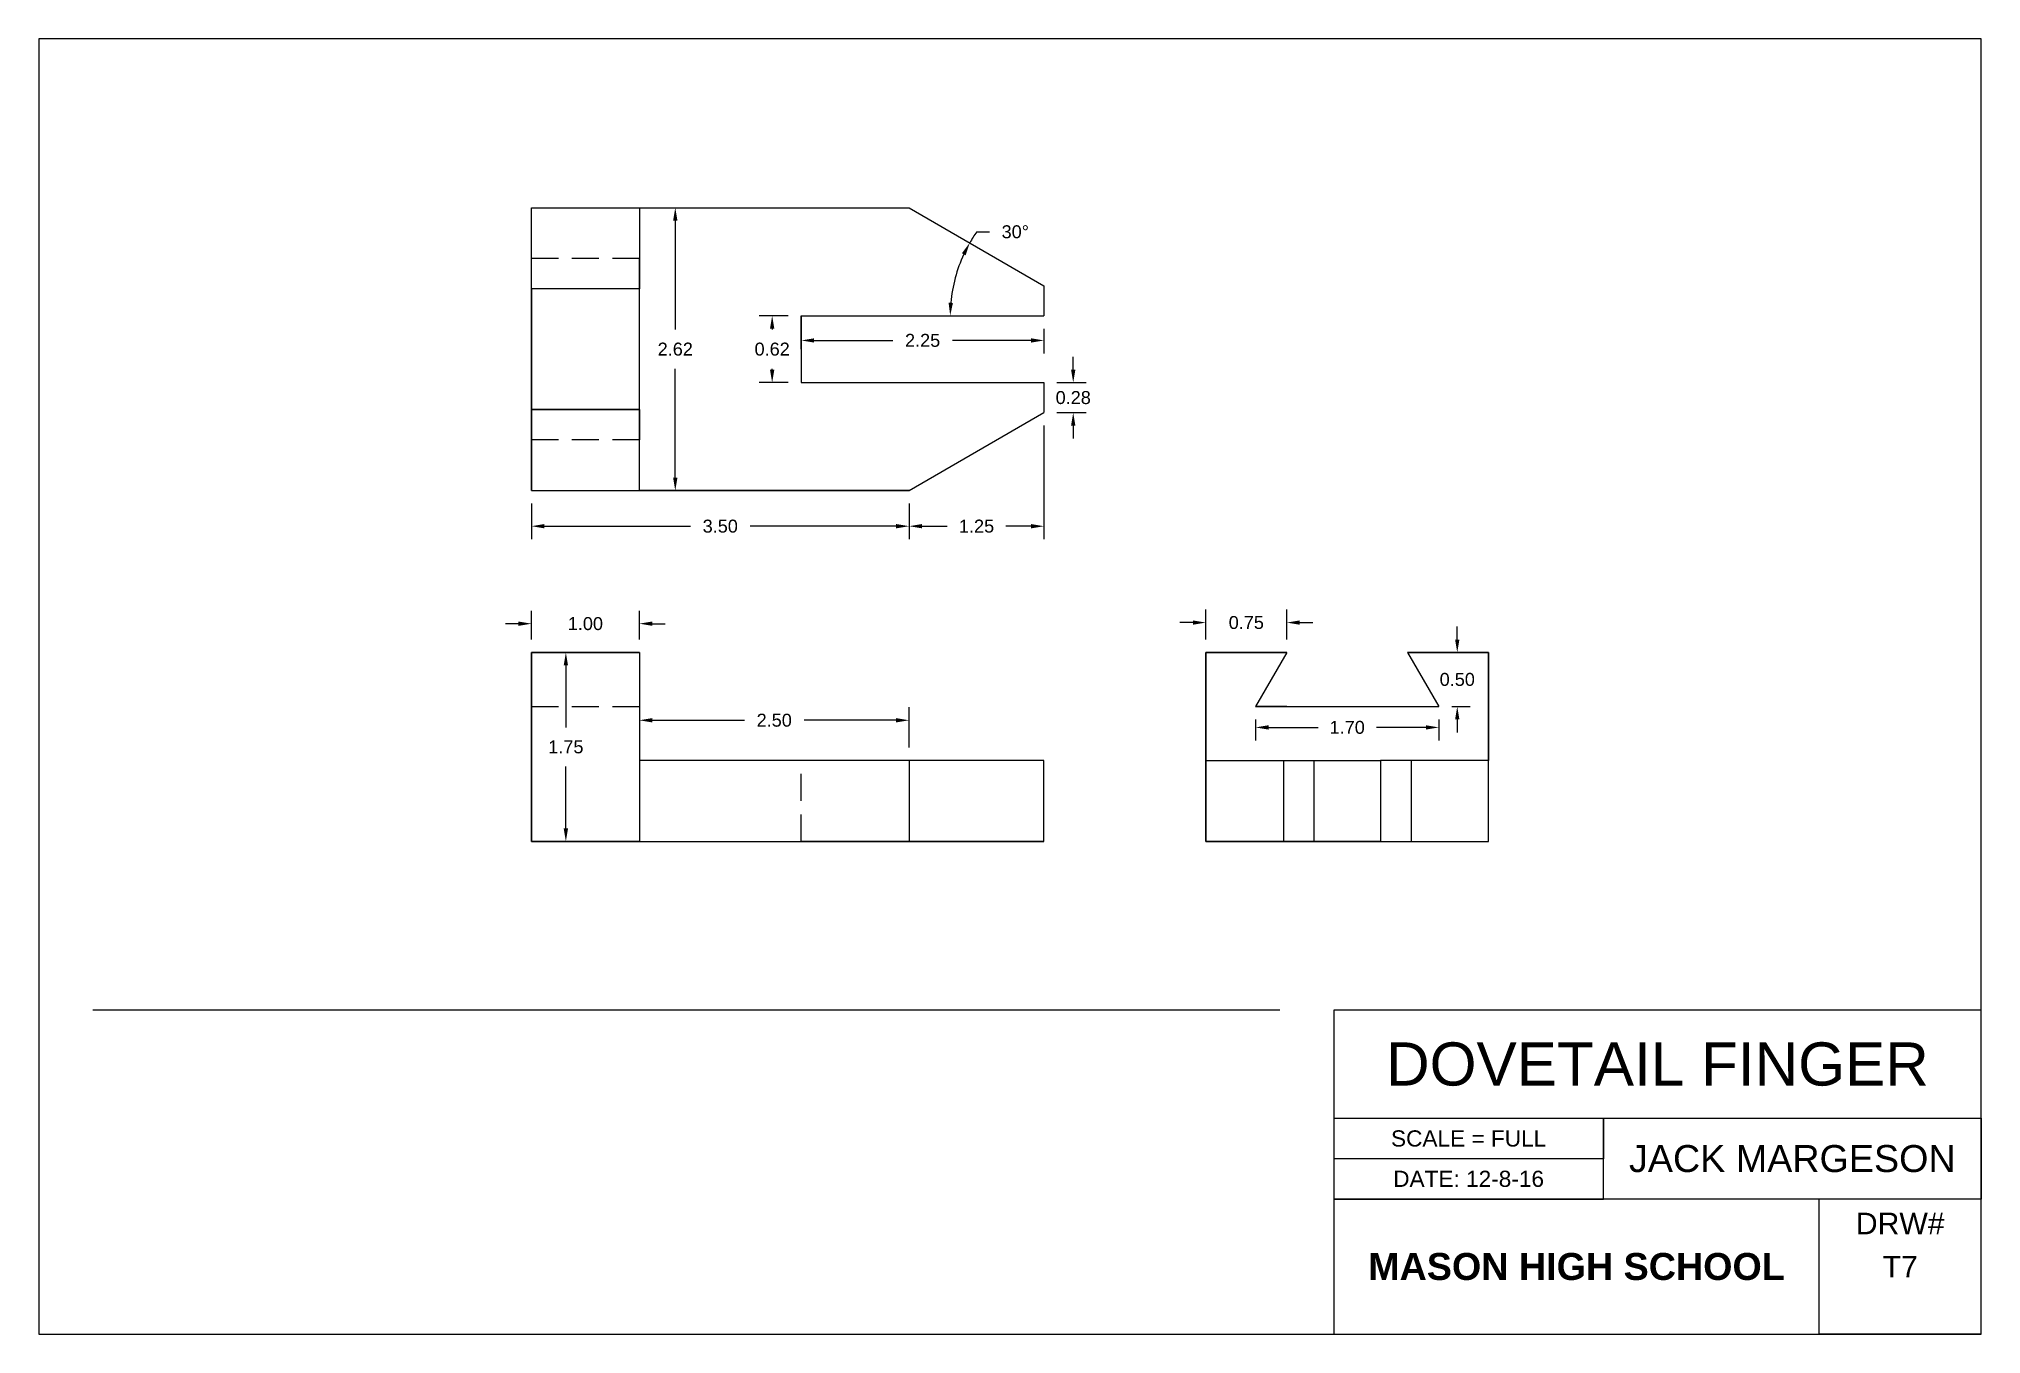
# Model space of a CAD drawing. Header units: inches. Extents: x 0 to 18, y 0 to 12.
import ezdxf

# ---------------------------------------------------------------- set-up
doc = ezdxf.new("R2010")
doc.units = ezdxf.units.IN
doc.header["$MEASUREMENT"] = 0
doc.linetypes.add('HIDDEN', pattern=[0.375, 0.25, -0.125])
doc.layers.add('dims', color=3, linetype='Continuous')
doc.styles.get("Standard").update_dxf_attribs({"font": 'arial.ttf'})
doc.dimstyles.get("Standard").update_dxf_attribs({"dimtxt": 0.12, "dimasz": 0.12, "dimexe": 0.12, "dimexo": 0.12, "dimgap": 0.12, "dimtad": 0, "dimtih": 1, "dimtoh": 1, "dimrnd": 0.005, "dimzin": 0, "dimdsep": 46, "dimtxsty": 'Standard', "dimcen": -0.09, "dimadec": 0, "dimazin": 0, "dimtfac": 1, "dimtofl": 0, "dimtmove": 0, "dimatfit": 3, "dimfxl": 1, "dimtolj": 1, "dimtzin": 0, "dimarcsym": 0})

# ---------------------------------------------------------------- blocks, each defined once
blk = doc.blocks.new('*D2')
at = {"color": 0, "lineweight": -2, "transparency": 16777216}
for p, q in [((4.565, 7.695), (4.565, 7.365)), ((8.065, 7.695), (8.065, 7.365)), ((4.685, 7.485), (6.039, 7.485)), ((7.945, 7.485), (6.591, 7.485))]:
    blk.add_line(p, q, dxfattribs=at)
at = {"color": 0, "transparency": 16777216}
for points in [[(4.685, 7.505), (4.685, 7.465), (4.565, 7.485)], [(7.945, 7.505), (7.945, 7.465), (8.065, 7.485)]]:
    blk.add_solid(points, dxfattribs=at)
at = {"layer": 'Defpoints', "color": 0, "transparency": 16777216}
for p in [(4.565, 7.815), (8.065, 7.815), (8.065, 7.485)]:
    blk.add_point(p, dxfattribs=at)
at = {"color": 0, "transparency": 16777216, "insert": (6.315, 7.485), "char_height": 0.12, "attachment_point": 5}
blk.add_mtext('\\A1;3.50', dxfattribs=at)
blk = doc.blocks.new('*D3')
at = {"color": 0, "lineweight": -2, "transparency": 16777216}
for p, q in [((9.315, 8.417), (9.315, 7.365)), ((8.065, 7.695), (8.065, 7.365)), ((8.185, 7.485), (8.419, 7.485)), ((9.195, 7.485), (8.961, 7.485))]:
    blk.add_line(p, q, dxfattribs=at)
at = {"color": 0, "transparency": 16777216}
for points in [[(8.185, 7.505), (8.185, 7.465), (8.065, 7.485)], [(9.195, 7.505), (9.195, 7.465), (9.315, 7.485)]]:
    blk.add_solid(points, dxfattribs=at)
at = {"layer": 'Defpoints', "color": 0, "transparency": 16777216}
for p in [(9.315, 8.537), (8.065, 7.815), (8.065, 7.485)]:
    blk.add_point(p, dxfattribs=at)
at = {"color": 0, "transparency": 16777216, "insert": (8.69, 7.485), "char_height": 0.12, "attachment_point": 5}
blk.add_mtext('\\A1;1.25', dxfattribs=at)
blk = doc.blocks.new('*D4')
at = {"color": 0, "lineweight": -2, "transparency": 16777216}
for p, q in [((6.945, 9.435), (6.676, 9.435)), ((6.796, 9.315), (6.796, 9.306)), ((6.796, 8.935), (6.796, 8.944)), ((6.945, 8.815), (6.676, 8.815))]:
    blk.add_line(p, q, dxfattribs=at)
at = {"color": 0, "transparency": 16777216}
for points in [[(6.776, 9.315), (6.816, 9.315), (6.796, 9.435)], [(6.776, 8.935), (6.816, 8.935), (6.796, 8.815)]]:
    blk.add_solid(points, dxfattribs=at)
at = {"layer": 'Defpoints', "color": 0, "transparency": 16777216}
for p in [(7.065, 9.435), (6.796, 8.815), (7.065, 8.815)]:
    blk.add_point(p, dxfattribs=at)
at = {"color": 0, "transparency": 16777216, "insert": (6.796, 9.125), "char_height": 0.12, "attachment_point": 5}
blk.add_mtext('\\A1;0.62', dxfattribs=at)
blk = doc.blocks.new('*D7')
at = {"color": 0, "lineweight": -2, "transparency": 16777216}
for p, q in [((10.815, 6.435), (10.815, 6.712)), ((11.565, 6.435), (11.565, 6.712)), ((10.695, 6.592), (10.575, 6.592)), ((11.685, 6.592), (11.805, 6.592))]:
    blk.add_line(p, q, dxfattribs=at)
at = {"color": 0, "transparency": 16777216}
for points in [[(10.695, 6.612), (10.695, 6.572), (10.815, 6.592)], [(11.685, 6.612), (11.685, 6.572), (11.565, 6.592)]]:
    blk.add_solid(points, dxfattribs=at)
at = {"layer": 'Defpoints', "color": 0, "transparency": 16777216}
for p in [(11.565, 6.592), (10.815, 6.315), (11.565, 6.315)]:
    blk.add_point(p, dxfattribs=at)
at = {"color": 0, "transparency": 16777216, "insert": (11.19, 6.592), "char_height": 0.12, "attachment_point": 5}
blk.add_mtext('\\A1;0.75', dxfattribs=at)
blk = doc.blocks.new('*D9')
at = {"color": 0, "lineweight": -2, "transparency": 16777216}
for p, q in [((9.586, 8.935), (9.586, 9.055)), ((9.435, 8.815), (9.706, 8.815)), ((9.435, 8.537), (9.706, 8.537)), ((9.586, 8.417), (9.586, 8.297))]:
    blk.add_line(p, q, dxfattribs=at)
at = {"color": 0, "transparency": 16777216}
for points in [[(9.566, 8.935), (9.606, 8.935), (9.586, 8.815)], [(9.566, 8.417), (9.606, 8.417), (9.586, 8.537)]]:
    blk.add_solid(points, dxfattribs=at)
at = {"layer": 'Defpoints', "color": 0, "transparency": 16777216}
for p in [(9.315, 8.815), (9.315, 8.537), (9.586, 8.537)]:
    blk.add_point(p, dxfattribs=at)
at = {"color": 0, "transparency": 16777216, "insert": (9.586, 8.676), "char_height": 0.12, "attachment_point": 5}
blk.add_mtext('\\A1;0.28', dxfattribs=at)
blk = doc.blocks.new('*D10')
at = {"color": 0, "lineweight": -2, "transparency": 16777216}
for p, q in [((11.276, 5.695), (11.276, 5.501)), ((11.396, 5.621), (11.855, 5.621)), ((12.854, 5.621), (12.395, 5.621)), ((12.974, 5.695), (12.974, 5.501))]:
    blk.add_line(p, q, dxfattribs=at)
at = {"color": 0, "transparency": 16777216}
for points in [[(11.396, 5.641), (11.396, 5.601), (11.276, 5.621)], [(12.854, 5.641), (12.854, 5.601), (12.974, 5.621)]]:
    blk.add_solid(points, dxfattribs=at)
at = {"layer": 'Defpoints', "color": 0, "transparency": 16777216}
for p in [(11.276, 5.815), (12.974, 5.815), (12.974, 5.621)]:
    blk.add_point(p, dxfattribs=at)
at = {"color": 0, "transparency": 16777216, "insert": (12.125, 5.621), "char_height": 0.12, "attachment_point": 5}
blk.add_mtext('\\A1;1.70', dxfattribs=at)
blk = doc.blocks.new('*D12')
at = {"color": 0, "lineweight": -2, "transparency": 16777216}
for p, q in [((4.565, 6.435), (4.565, 6.702)), ((5.565, 6.435), (5.565, 6.702)), ((4.445, 6.582), (4.325, 6.582)), ((5.685, 6.582), (5.805, 6.582))]:
    blk.add_line(p, q, dxfattribs=at)
at = {"color": 0, "transparency": 16777216}
for points in [[(4.445, 6.602), (4.445, 6.562), (4.565, 6.582)], [(5.685, 6.602), (5.685, 6.562), (5.565, 6.582)]]:
    blk.add_solid(points, dxfattribs=at)
at = {"layer": 'Defpoints', "color": 0, "transparency": 16777216}
for p in [(5.565, 6.582), (4.565, 6.315), (5.565, 6.315)]:
    blk.add_point(p, dxfattribs=at)
at = {"color": 0, "transparency": 16777216, "insert": (5.065, 6.582), "char_height": 0.12, "attachment_point": 5}
blk.add_mtext('\\A1;1.00', dxfattribs=at)
blk = doc.blocks.new('*D16')
at = {"color": 0, "lineweight": -2, "transparency": 16777216}
blk.add_line((8.691, 10.212), (8.811, 10.212), dxfattribs=at)
for start, end in [(144.9105, 150), (155.0895, 174.9105)]:
    blk.add_arc((9.797, 9.435), 1.351, start, end, dxfattribs=at)
at = {"color": 0, "transparency": 16777216}
for points in [[(8.554, 10.013), (8.589, 9.995), (8.627, 10.111)], [(8.471, 9.554), (8.431, 9.556), (8.446, 9.435)]]:
    blk.add_solid(points, dxfattribs=at)
at = {"layer": 'Defpoints', "color": 0, "transparency": 16777216}
for p in [(8.065, 10.435), (8.466, 9.67), (9.315, 9.713), (7.065, 9.435), (9.315, 9.435)]:
    blk.add_point(p, dxfattribs=at)
at = {"color": 0, "transparency": 16777216, "insert": (9.049, 10.212), "char_height": 0.12, "attachment_point": 5}
blk.add_mtext('\\A1;30°', dxfattribs=at)

msp = doc.modelspace()

# ---------------------------------------------------------------- linework, layer by layer
for p, q in [((18, 12), (0, 12)), ((0, 12), (0, 0)), ((18, 12), (0, 12)), ((0, 12), (0, 0)), ((18, 0), (18, 12)), ((18, 0), (18, 12)), ((4.565, 7.815), (4.565, 10.435)), ((4.565, 10.435), (8.065, 10.435)), ((4.565, 10.435), (5.565, 10.435)), ((4.565, 9.685), (4.565, 10.435)), ((5.565, 10.435), (5.565, 9.685)), ((5.565, 10.435), (8.065, 10.435)), ((8.065, 10.435), (9.315, 9.713)), ((5.565, 9.685), (5.565, 9.965)), ((5.565, 9.685), (4.565, 9.685)), ((4.565, 9.685), (4.565, 8.565)), ((5.565, 8.565), (5.565, 9.685)), ((9.315, 9.713), (9.315, 9.435)), ((7.065, 9.125), (7.065, 9.435)), ((7.065, 9.435), (7.065, 8.815)), ((7.065, 9.435), (9.315, 9.435)), ((7.065, 8.815), (9.315, 8.815)), ((9.315, 8.815), (9.315, 8.537)), ((5.565, 8.565), (4.565, 8.565)), ((4.565, 8.565), (4.565, 7.815)), ((4.565, 8.565), (5.565, 8.565)), ((5.565, 7.815), (5.565, 8.565)), ((5.565, 8.565), (5.565, 8.285)), ((8.065, 7.815), (9.315, 8.537)), ((4.565, 7.815), (8.065, 7.815)), ((4.565, 7.815), (5.565, 7.815)), ((8.065, 7.815), (5.565, 7.815)), ((5.565, 6.315), (4.565, 6.315)), ((4.565, 6.315), (4.565, 4.565)), ((4.565, 4.565), (4.565, 6.315)), ((4.565, 6.315), (5.565, 6.315)), ((4.565, 6.315), (4.565, 5.815)), ((5.565, 6.315), (5.565, 4.565)), ((10.815, 6.315), (10.815, 4.565)), ((10.815, 5.315), (10.815, 6.315)), ((10.815, 6.315), (11.565, 6.315)), ((11.565, 6.315), (10.815, 6.315)), ((11.565, 6.315), (11.276, 5.815)), ((13.435, 6.315), (12.685, 6.315)), ((12.685, 6.315), (13.435, 6.315)), ((12.685, 6.315), (12.974, 5.815)), ((13.435, 4.565), (13.435, 6.315)), ((13.435, 6.315), (13.435, 5.315)), ((11.565, 5.815), (11.276, 5.815)), ((11.276, 5.815), (12.974, 5.815)), ((11.565, 5.815), (12.685, 5.815)), ((8.065, 5.315), (5.565, 5.315)), ((9.315, 5.315), (8.065, 5.315)), ((8.065, 5.315), (8.065, 4.565)), ((9.315, 4.565), (9.315, 5.315)), ((9.315, 4.565), (9.315, 5.315)), ((10.815, 4.565), (10.815, 5.315)), ((10.815, 5.315), (11.815, 5.315)), ((11.537, 4.565), (11.537, 5.315)), ((11.815, 5.315), (11.815, 4.565)), ((11.815, 5.315), (12.435, 5.315)), ((13.435, 5.315), (12.435, 5.315)), ((12.435, 5.315), (12.435, 4.565)), ((12.435, 5.315), (12.435, 4.565)), ((12.722, 4.565), (12.722, 5.315)), ((13.435, 4.565), (13.435, 5.315)), ((4.565, 4.565), (9.315, 4.565)), ((5.565, 4.565), (4.565, 4.565)), ((5.565, 4.565), (8.065, 4.565)), ((9.315, 4.565), (7.065, 4.565)), ((8.065, 4.565), (9.315, 4.565)), ((10.815, 4.565), (13.435, 4.565)), ((11.815, 4.565), (10.815, 4.565)), ((11.815, 4.565), (11.537, 4.565)), ((12.435, 4.565), (11.815, 4.565)), ((12.435, 4.565), (13.435, 4.565)), ((12.435, 4.565), (12.722, 4.565)), ((11.5, 3), (0.5, 3)), ((18, 3), (12, 3)), ((12, 3), (12, 0)), ((12, 3), (12, 2)), ((18, 0), (18, 3)), ((12, 2), (18, 2)), ((14.5, 1.25), (14.5, 2)), ((14.5, 2), (14.5, 1.625)), ((18, 2), (18, 1.25)), ((14.5, 1.625), (12, 1.625)), ((18, 1.25), (12, 1.25)), ((12, 1.25), (14.5, 1.25)), ((16.5, 0), (16.5, 1.25)), ((0, 0), (18, 0)), ((0, 0), (18, 0)), ((18, 0), (16.5, 0)), ((18, 0), (16.5, 0))]:
    msp.add_line(p, q)
at = {"color": 3}
for p, q in [((5.898, 10.315), (5.898, 9.306)), ((7.185, 9.206), (7.913, 9.206)), ((9.195, 9.206), (8.467, 9.206)), ((9.315, 9.315), (9.315, 9.086)), ((5.898, 7.935), (5.898, 8.944)), ((13.145, 6.435), (13.145, 6.555)), ((4.884, 6.195), (4.884, 5.621)), ((8.065, 5.435), (8.065, 5.807)), ((13.094, 5.815), (13.265, 5.815)), ((5.685, 5.687), (6.538, 5.687)), ((7.945, 5.687), (7.092, 5.687)), ((13.145, 5.695), (13.145, 5.575)), ((4.884, 4.685), (4.884, 5.259))]:
    msp.add_line(p, q, dxfattribs=at)
at = {"color": 18, "linetype": 'HIDDEN', "true_color": 0x000000}
for p, q in [((5.565, 9.965), (4.565, 9.965)), ((5.565, 8.285), (4.565, 8.285)), ((4.565, 5.815), (5.565, 5.815)), ((7.065, 4.565), (7.065, 5.315))]:
    msp.add_line(p, q, dxfattribs=at)
at = {"color": 3}
for points in [[(5.878, 10.315), (5.918, 10.315), (5.898, 10.435)], [(7.185, 9.226), (7.185, 9.186), (7.065, 9.206)], [(9.195, 9.226), (9.195, 9.186), (9.315, 9.206)], [(5.878, 7.935), (5.918, 7.935), (5.898, 7.815)], [(4.864, 6.195), (4.904, 6.195), (4.884, 6.315)], [(13.125, 6.435), (13.165, 6.435), (13.145, 6.315)], [(13.125, 5.695), (13.165, 5.695), (13.145, 5.815)], [(5.685, 5.707), (5.685, 5.667), (5.565, 5.687)], [(7.945, 5.707), (7.945, 5.667), (8.065, 5.687)], [(4.864, 4.685), (4.904, 4.685), (4.884, 4.565)]]:
    msp.add_solid(points, dxfattribs=at)

# ---------------------------------------------------------------- texts
at = {"color": 3, "char_height": 0.12, "attachment_point": 5}
for s, insert in [('\\A1;2.62', (5.898, 9.125)), ('\\A1;2.25', (8.19, 9.206)), ('\\A1;0.50', (13.145, 6.065)), ('\\A1;2.50', (6.815, 5.687)), ('\\A1;1.75', (4.884, 5.44))]:
    msp.add_mtext(s, dxfattribs=dict(at, insert=insert))
for s, width, insert, char_height, attachment_point in [('DOVETAIL FINGER', 6, (15, 2.5), 0.4, 5), ('SCALE = FULL', 2.5, (13.25, 1.812), 0.15, 5), ('DATE: 12-8-16', 2.5, (13.25, 1.438), 0.15, 5), ('DRW#', 1.5, (17.25, 1.125), 0.2, 2), ('{\\fArial|b1|i0|c0|p34;MASON HIGH SCHOOL}', 4.5, (14.25, 0.625), 0.25, 5), ('T7', 1.5, (17.25, 0.625), 0.2, 5)]:
    msp.add_mtext_dynamic_manual_height_columns(s, width=width, gutter_width=1, heights=[0], dxfattribs=dict(insert=insert, char_height=char_height, attachment_point=attachment_point))
at = {"layer": 'dims', "color": 3, "insert": (16.25, 1.625), "char_height": 0.25, "attachment_point": 5}
msp.add_mtext_dynamic_manual_height_columns('{\\C0;JACK MARGESON}', width=3.5, gutter_width=1, heights=[0], dxfattribs=at)

# ---------------------------------------------------------------- dimensions: what is measured, and where the dimension line sits
at = {"color": 3}
dim = msp.add_angular_dim_2l(base=(8.466, 9.67), line1=((7.065, 9.435), (9.315, 9.435)), line2=((8.065, 10.435), (9.315, 9.713)), dimstyle='Standard', dxfattribs=at)
dim.commit()
dim.dimension.update_dxf_attribs({"geometry": '*D16', "text_midpoint": (9.049, 10.212)})
for base, p1, p2, picture, middle in [((6.796, 8.815), (7.065, 9.435), (7.065, 8.815), '*D4', (6.796, 9.125)), ((9.586, 8.537), (9.315, 8.815), (9.315, 8.537), '*D9', (9.586, 8.676))]:
    dim = msp.add_linear_dim(base=base, p1=p1, p2=p2, angle=90, dimstyle='Standard', dxfattribs=at)
    dim.commit()
    dim.dimension.update_dxf_attribs({"geometry": picture, "text_midpoint": middle, "dimtype": 160})
for base, p1, p2, picture, middle in [((8.065, 7.485), (9.315, 8.537), (8.065, 7.815), '*D3', (8.69, 7.485)), ((8.065, 7.485), (4.565, 7.815), (8.065, 7.815), '*D2', (6.315, 7.485)), ((5.565, 6.582), (4.565, 6.315), (5.565, 6.315), '*D12', (5.065, 6.582)), ((11.565, 6.592), (10.815, 6.315), (11.565, 6.315), '*D7', (11.19, 6.592)), ((12.974, 5.621), (11.276, 5.815), (12.974, 5.815), '*D10', (12.125, 5.621))]:
    dim = msp.add_linear_dim(base=base, p1=p1, p2=p2, dimstyle='Standard', dxfattribs=at)
    dim.commit()
    dim.dimension.update_dxf_attribs({"geometry": picture, "text_midpoint": middle})

doc.saveas('drawing.dxf')
